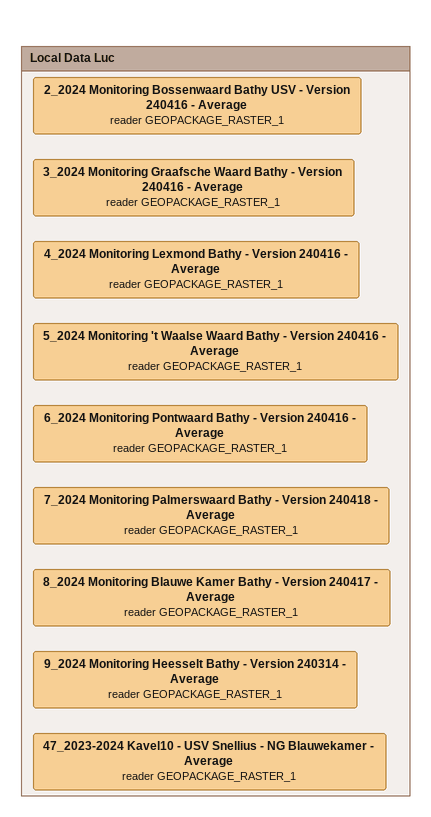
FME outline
Bookmark: Local Data Luc
2_2024 Monitoring Bossenwaard Bathy USV - Version 240416 - Average (reader GEOPACKAGE_RASTER_1)
3_2024 Monitoring Graafsche Waard Bathy - Version 240416 - Average (reader GEOPACKAGE_RASTER_1)
4_2024 Monitoring Lexmond Bathy - Version 240416 - Average (reader GEOPACKAGE_RASTER_1)
5_2024 Monitoring 't Waalse Waard Bathy - Version 240416 - Average (reader GEOPACKAGE_RASTER_1)
6_2024 Monitoring Pontwaard Bathy - Version 240416 - Average (reader GEOPACKAGE_RASTER_1)
7_2024 Monitoring Palmerswaard Bathy - Version 240418 - Average (reader GEOPACKAGE_RASTER_1)
8_2024 Monitoring Blauwe Kamer Bathy - Version 240417 - Average (reader GEOPACKAGE_RASTER_1)
9_2024 Monitoring Heesselt Bathy - Version 240314 - Average (reader GEOPACKAGE_RASTER_1)
47_2023-2024 Kavel10 - USV Snellius - NG Blauwekamer - Average (reader GEOPACKAGE_RASTER_1)
